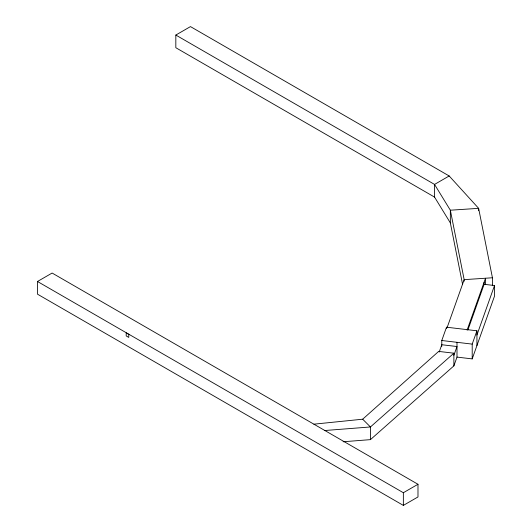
<?xml version="1.0" encoding="UTF-8"?>
<svg xmlns="http://www.w3.org/2000/svg" width="532" height="532" viewBox="0 0 532 532"><rect width="100%" height="100%" fill="white"/><g stroke="black" fill="none" stroke-linecap="round" stroke-linejoin="round"><path stroke-width="0.8" d="M441.786 346.359L441.786 340.507L446.514 327.2L476.931 330.798L476.931 345.587M447.066 327.759L464.163 279.646L450.351 210.213L434.551 184.424L175.826 35.052L175.826 47.72L434.551 197.093L450.351 222.888L462.554 284.248M439.193 352.051L441.786 344.736L456.995 346.532L453.876 355.31M343.093 441.766L370.438 439.638L453.876 365.876L456.995 357.098L456.995 342.309M467.089 330.133L485.53 278.229L485.53 284.567M467.914 329.926L484.12 284.301L484.12 282.186M456.995 357.098L472.203 358.894L472.203 344.111L476.931 330.798M476.931 335.027L494.514 285.531L484.12 284.301M472.203 358.894L494.514 296.091L494.514 285.531M313.893 424.177L362.678 419.203L438.667 351.399L453.876 353.201L453.876 365.876M453.876 353.201L370.438 426.963L324.866 430.514M175.826 35.052L190.463 26.6L449.181 175.972L478.627 208.338L492.433 277.771L492.433 285.691M37.486 281.495L52.123 273.042L417.986 484.28L417.986 496.948L403.356 505.4L37.486 294.169L37.486 281.495L403.356 492.725L417.986 484.28M449.181 175.972L434.551 184.424L434.551 197.093M492.433 277.771L464.163 279.646L464.163 281.228M441.786 340.507L472.203 344.111M362.678 419.203L370.438 426.963L370.438 439.638M478.627 210.719L478.627 208.338L450.351 210.213L450.351 222.888M446.514 327.2L446.514 328.61M403.356 492.725L403.356 505.4M128.777 334.389L126.204 332.899L126.204 335.938L128.777 337.421L128.777 334.389"/></g></svg>
